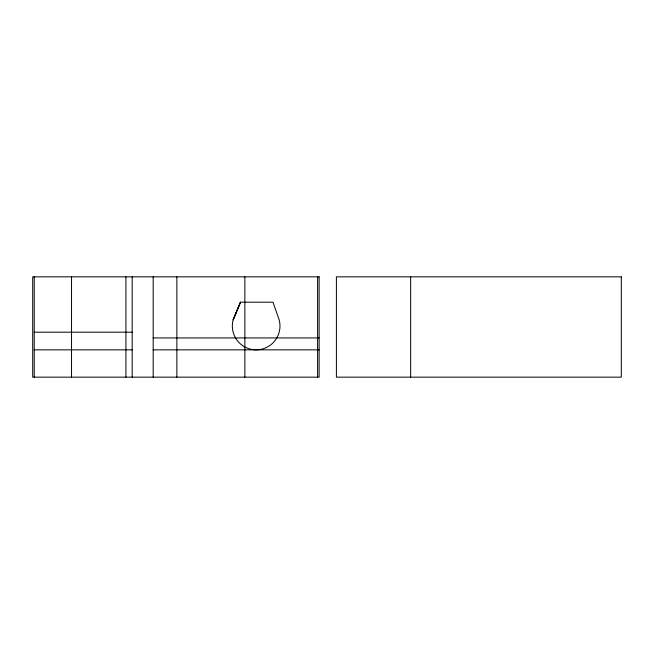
<?xml version="1.0" encoding="UTF-8"?>
<svg xmlns="http://www.w3.org/2000/svg" width="654" height="654" viewBox="0 0 654 654"><rect width="100%" height="100%" fill="white"/><g stroke="black" fill="none" stroke-linecap="round" stroke-linejoin="round"><path stroke-width="0.98" d="M240.459 302.197L233.143 319.855A23.822 23.822 0 0 0 256.155 349.849A23.822 23.822 0 0 0 279.168 319.855L273.004 302.197L240.459 302.197L233.143 319.855L240.525 302.197M34.229 332.191L132.19 332.191M153.183 337.938L319.127 337.938M34.229 349.849L132.19 349.849M153.183 349.849L319.127 349.849M410.655 276.846L410.655 377.154M317.599 276.846L317.599 377.154M244.874 276.846L244.874 377.154M176.866 276.846L176.866 377.154M153.183 276.846L153.183 377.154M132.19 276.846L132.19 377.154M125.92 276.846L125.92 377.154M71.539 276.846L71.539 377.154M34.229 276.846L34.229 377.154M319.127 276.846L32.7 276.846L32.7 377.154L319.127 377.154L319.127 276.846M621.3 276.846L336.401 276.846L336.401 377.154L621.3 377.154L621.3 276.846"/></g></svg>
